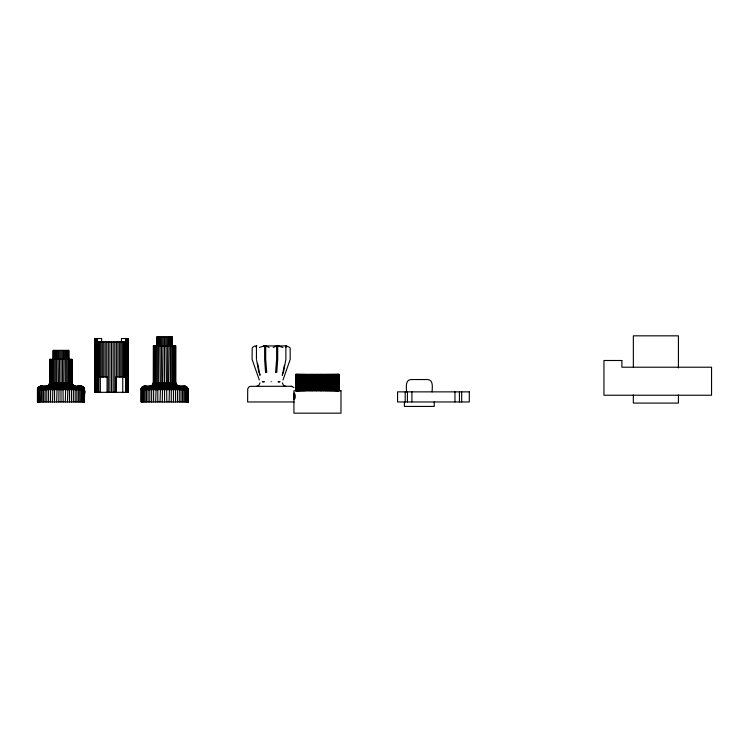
<?xml version="1.0" encoding="UTF-8"?>
<svg xmlns="http://www.w3.org/2000/svg" width="749" height="749" viewBox="0 0 749 749"><rect width="100%" height="100%" fill="white"/><g stroke="black" fill="none" stroke-linecap="round" stroke-linejoin="round"><path stroke-width="1.12" d="M84.188 394.32C84.927 391.371 85.114 386.4 81.004 386.269C87.174 388.141 83.514 396.989 84.422 401.96C82.662 397.391 88.082 386.315 80.106 386.269L81.753 386.999L82.858 388.881L82.933 401.96M80.405 386.269C86.669 384.19 83.86 401.314 84.337 388.881L37.534 388.881L37.45 389.63L37.45 401.96L84.525 401.96L84.347 397.073L84.197 398.58M141.43 388.881L142.591 386.999L144.482 386.269L142.282 386.999L141.102 388.881L141.074 401.96L188.074 401.96C187.091 396.951 190.555 387.963 184.273 386.269L186.548 387.533M171.278 401.96L171.278 389.63L171.793 388.881L170.781 386.269L185.462 386.353L186.81 386.999L188.074 389.63L187.746 401.96L187.662 388.881M84.122 401.96L84.122 389.63L84.422 401.96L84.122 389.63L82.427 386.999L80.658 386.269L82.25 386.596L83.794 388.169M84.422 401.96L84.394 396.83M185.368 386.999C181.53 385.023 187.681 387.617 187.522 389.63L188.018 401.96L187.943 397.466M187.653 398.328L188.065 398.084L188.074 401.96L187.531 397.363L187.859 397.738M84.253 393.431L84.44 388.881L84.365 394.508L84.085 388.881M187.887 397.419L187.999 388.881L141.102 388.881L141.402 388.169L187.746 388.169L184.713 386.269M84.384 393.431L84.356 393.955L84.431 388.881M187.634 396.006L187.905 401.96L187.99 397.906M175.2 345.916L175.2 382.908L176.408 385.538L178.777 386.269L176.727 385.538L175.575 383.657L175.584 345.916M187.662 397.616L187.933 388.881M187.484 388.881L187.924 394.545L187.868 388.881L188.074 389.63L187.877 394.77L187.615 388.169L186.061 386.596L184.61 386.269L187.419 388.169M144.37 386.269L141.804 387.533L141.074 389.63L188.074 389.63L188.018 393L187.868 388.881M187.756 394.189L188.018 389.63L187.784 393.749M187.746 401.96L187.625 393.122M84.309 395.856L84.403 397.691M276.727 372.599L277.701 359.37L277.701 345.916M52.486 401.96L52.945 386.999L53.432 386.353L60.987 386.269M59.489 359.37L59.293 386.269M71.445 359.37L71.52 383.657L72.625 385.538L74.947 386.269L73.271 385.538L72.11 383.657L72.185 359.37L49.78 359.37M155.67 401.96L156.148 386.999L156.653 386.353L164.546 386.269M162.982 345.916L162.758 386.269M49.303 386.269L50.979 385.538L51.924 383.657L51.962 359.37M151.504 386.269L153.376 385.538L154.434 383.657L154.472 345.916M153.395 345.916L153.302 383.657L152.262 385.538L150.315 386.269L152.44 385.538L153.882 382.908L153.882 345.916M54.04 359.37L54.04 382.908C54.031 390.285 42.496 382.374 42.206 389.63L42.206 401.96M52.926 359.37L52.87 383.657L51.559 385.932L49.902 386.184M58.029 359.37L58.235 385.005L57.626 386.269L52.421 386.184M156.213 345.916L156.148 383.657L154.8 385.932L152.169 386.184M161.456 345.916L161.793 383.657L160.988 386.269M155.249 345.916L155.249 382.908L154.64 385.005L153.086 386.184M50.529 359.37L50.529 382.908L49.041 385.538L46.635 386.269L48.704 385.538L49.752 383.657L49.837 359.37M279.433 381.718L277.982 381.784L280.051 381.784L279.461 381.484M37.853 401.96L37.937 388.881L39.098 386.999L41.317 386.269L39.566 386.999L38.433 388.881L38.349 401.96M143.724 386.999L145.362 386.269L143.368 386.999L142.244 388.881L142.16 401.96M143.059 386.999L144.81 386.269L142.759 386.999L141.608 388.881L141.561 401.96M153.667 382.908L152.787 385.005L150.146 386.269L152.356 385.538L153.667 382.908L153.667 345.916M41.055 386.999C45.024 385.361 36.008 386.297 37.553 389.63L37.553 401.96M50.08 359.37L50.005 383.657L48.854 385.538L46.635 386.269L48.573 385.538L49.78 382.908L72.185 382.908L72.868 385.005L75.331 386.269L73.121 385.538L71.97 383.657L71.885 359.37M74.432 386.184L74.947 386.269L72.391 385.005L71.689 382.908L71.689 359.37M178.777 386.269L176.343 385.005L175.743 382.908L153.339 382.908L153.011 384.368L151.504 385.932M252.179 348.098L252.104 359.37L259.323 379.986M153.339 382.908L153.255 383.657L175.828 383.657L176.961 385.538L178.945 386.269L177.007 385.538L152.075 385.538L150.146 386.269M56.615 359.37L56.615 382.908L57.121 383.657L56.006 386.269M67.429 401.96L67.897 388.881L66.933 386.269L74.366 386.269L72.438 385.538L71.445 382.908L71.801 383.657M187.812 393.347L188.018 389.63L187.493 393.571L187.905 401.96L187.568 397.391M275.566 372.599L276.624 359.37L276.624 345.916M159.986 345.916L160.37 384.368L159.284 386.269L154.275 386.184M52.486 389.63L51.878 388.881L52.13 387.533L53.432 386.353M155.67 389.63L155.006 388.881L155.268 387.533L156.653 386.353M259.978 382.908L258.695 385.538L256.598 386.269M39.042 401.96L39.154 388.881L40.259 386.999L41.86 386.269L40.689 386.999M55.595 386.184L56.615 382.908L54.443 386.269M47.234 386.184L46.438 386.269L48.535 385.538L49.837 382.908L48.704 385.538L46.438 386.269L78.252 386.596L79.703 388.881L79.769 401.96M158.919 386.184L159.986 382.908L157.655 386.269M48.591 401.96L48.591 389.63L51.335 386.269M283.44 372.599L285.875 359.37L285.875 345.916M84.487 392.691L84.422 389.63L84.515 392.392M151.644 401.96L151.644 389.63L152.815 388.881L153.723 386.596L156.335 386.269M84.3 394.377L84.422 389.63L84.506 392.298M284.405 365.231L282.326 375.305L282.888 373.058M55.332 350.401L55.276 382.908L54.134 385.538L52.982 386.269M46.803 401.96L46.803 389.63L49.621 386.269M158.601 345.916L158.601 382.908L157.337 385.538L156.129 386.269M142.965 401.96L142.965 389.63C142.085 387.355 148.087 385.136 144.576 386.999M149.809 401.96L149.809 389.63L151.832 386.596L154.453 386.269M63.159 401.96L62.991 386.269M42.047 386.999C45.605 385.473 36.242 385.978 37.553 389.63L37.544 388.881M45.127 401.96L45.127 389.63L46.672 386.999L48.02 386.269M148.105 401.96L148.105 389.63L150.072 386.596L152.684 386.269M157.356 336.956L157.337 382.908L156.138 385.538L154.725 386.269M166.812 401.96L166.653 386.269M263.479 381.484L262.272 381.784L264.341 381.784L263.573 381.718M43.592 401.96L43.592 389.63L45.043 386.999L46.541 386.269M146.551 401.96L146.551 389.63L148.471 386.596L151.045 386.269M59.059 386.353L58.815 401.96M39.922 401.96L39.922 389.63L41.167 386.999L43.03 386.269M43.199 386.353L44.603 386.269L41.832 387.533L41.289 388.881L42.206 389.63L43.573 386.999L45.212 386.269M162.524 386.353L162.271 401.96M145.175 401.96L145.175 389.63L147.038 386.596L149.547 386.269M188.018 389.63L187.999 392.832M51.157 359.37L51.204 383.657L50.183 385.538L47.561 386.999L46.803 389.63L45.914 388.881M143.977 401.96L143.977 389.63C143.284 387.514 148.882 385.089 145.624 386.999M50.614 383.657L49.537 385.538L47.608 386.269L49.35 385.538L50.529 382.908L50.614 383.657L51.157 382.908M153.882 382.908L153.283 385.005L150.802 386.269M283 379.977L290.209 359.37L290.144 348.107M141.645 388.881L141.889 388.169M187.756 397.934L187.943 396.745M84.384 398.356L84.337 398.58M40.98 401.96L41.289 388.881M65.313 401.96L65.631 388.881L64.985 386.269M169.068 401.96L169.424 388.881L168.74 386.269M66.642 350.401L66.698 382.908L67.841 385.538L68.992 386.269L64.348 386.269L63.74 385.005L63.946 359.37M187.84 398.562L188.065 398.084M188.046 392.691L188.055 392.326M187.924 396.258L187.709 397.391M187.793 398.328L188.046 397.859L188.074 401.96M57.139 386.353L56.662 401.96M160.52 386.353L160.024 401.96M80.995 401.96L80.995 389.63C81.622 387.121 76.454 385.698 80.499 386.353C77.98 385.782 83.12 387.673 82.053 389.63L82.053 401.96M285.809 347.508L286.268 346.525L285.753 345.916M38.368 388.169L39.894 386.596L41.317 386.269M153.142 384.368L152.141 385.538M37.965 388.169L39.519 386.596L41.569 386.269L40.259 386.999M152.075 385.538L153.049 384.368M171.746 345.916L171.746 382.908L172.944 385.538L174.358 386.269L169.536 386.184L168.712 384.368L169.105 345.916M65.968 386.269L64.845 383.657L65.36 382.908L65.36 359.37M57.336 386.184L58.029 382.908L57.121 383.657M153.891 383.657L154.472 382.908M55.257 386.353L54.565 388.881L54.546 401.96M171.437 386.269L170.444 385.538L169.883 383.657L170.482 382.908L170.482 345.916M68.824 386.269L70.097 388.881L69.488 389.63L69.488 401.96M158.563 386.353L157.842 388.881L157.814 401.96M67.522 386.269L66.165 384.368L66.698 382.908L68.028 386.184M252.497 347.508L254.276 346.188L256.898 345.916M176.689 386.269L174.938 385.538L173.955 383.657L174.62 382.908L174.62 345.916M172.747 386.269L174.086 388.881L173.422 389.63L173.422 401.96M172.963 386.269L171.212 384.368L171.746 382.908L172.223 385.005L173.431 386.184M175.612 386.269L174.011 385.538L173.122 383.657L173.834 382.908L173.834 345.916M172.148 383.657L172.869 382.908L172.869 345.916M70.631 386.269L71.632 386.999L72.204 388.881L71.473 389.63L71.473 401.96M67.195 383.657L67.934 382.908L67.934 359.37M47.168 386.184L49.106 385.005L50.08 382.908L50.164 383.657M141.87 387.533L144.482 386.269L142.432 386.999L141.261 388.881L141.177 401.96M51.204 383.657L51.962 382.908M174.629 386.269L175.678 386.999L176.268 388.881L175.481 389.63L175.481 401.96M70.097 388.881L71.473 389.63C72.222 386.55 68.44 386.287 68.243 383.657L69.039 382.908L69.039 359.37M71.586 386.269L70.06 385.538L69.198 383.657L70.013 382.908L70.013 359.37M45.839 386.999L47.262 386.269M154.434 383.657L155.249 382.908M72.353 386.269L73.533 386.999L74.198 388.881L73.374 389.63L73.374 401.96M176.399 386.269L177.635 386.999L178.328 388.881L177.438 389.63L177.438 401.96M74.432 386.353L76.061 388.881L75.172 389.63L75.172 401.96M44.285 386.999L45.858 386.269M72.11 383.657L72.035 382.908C72.007 386.887 77.512 385.22 77.774 388.881L76.838 389.63L76.838 401.96M76.754 386.269L78.402 386.999L79.319 388.881L78.383 389.63L78.383 401.96M53.151 386.269L51.662 386.353L50.642 388.169L50.492 401.96M175.641 384.368L179.442 386.999L180.237 388.881L179.283 389.63L179.283 401.96M42.908 386.999L44.294 386.353M180.855 386.999C177.981 385.276 182.391 387.111 181.97 388.881L180.986 389.63L180.986 401.96M160.464 383.657L161.456 382.908M154.818 386.353L153.648 388.881L153.611 401.96M51.924 383.657L52.926 382.908M41.701 386.999L43.517 386.269M271.157 381.587L271.157 381.784M53.947 386.184L55.276 382.908L55.922 383.657M58.385 383.657L59.489 382.908M49.968 386.353L48.591 389.63L47.777 388.881M39.875 386.999L41.86 386.269M157.215 386.184L158.601 382.908L159.2 383.657M142.797 386.999L143.424 386.596M153.077 386.353L152.047 387.533L151.644 389.63L150.755 388.881M169.808 386.269L164.546 386.184M161.793 383.657L162.982 382.908M273.207 347.508L276.418 345.916M59.677 383.657L60.987 382.908M64.348 386.269L60.987 386.184M151.438 386.353L150.268 387.533L149.809 389.63L148.854 388.881M155.661 386.184L156.869 385.005L157.337 382.908L158.02 383.657M259.416 347.508L264.013 345.916M51.878 388.881L50.492 389.63L49.771 388.881M163.16 383.657L164.546 382.908M155.006 388.881L153.611 389.63L152.815 388.881M46.887 386.353L45.623 387.533L45.127 389.63L44.2 388.881M78.776 386.353L77.362 386.269L79.712 386.353M149.931 386.353L148.62 387.533L148.105 389.63L147.113 388.881M45.52 386.353L44.135 387.533L43.592 389.63L42.646 388.881M148.555 386.353L147.113 387.533L146.551 389.63L145.568 388.881M151.729 386.184L150.53 386.269L152.384 385.932M150.933 386.184L150.034 386.269L179.048 386.269L178.159 386.184M256.57 345.916L256.055 346.525L256.514 347.508M75.424 386.269L73.954 386.269M47.543 386.184L47.028 386.269L48.086 386.184M40.418 386.353L81.847 386.353M143.771 386.353L145.362 386.269L144.36 386.353M150.727 386.184L149.978 386.269L179.105 386.269L178.29 386.184M40.062 386.353L40.867 386.269M40.156 386.353L40.97 386.269M149.978 386.269L150.802 386.184M144.482 386.269L143.63 386.353L185.462 386.353M143.92 386.353L144.81 386.269M41.476 386.353L42.599 386.269M144.978 386.353L146.111 386.269M145.793 386.353L147.076 386.269M146.776 386.353L148.227 386.269M153.339 345.916L175.743 345.916L175.706 383.657L177.504 385.932M263.592 345.916L286.539 345.916L289.826 347.508M49.696 383.657L72.26 383.657L72.138 382.908L72.222 383.657M49.453 384.368L72.503 384.368M153.011 384.368L176.081 384.368M49.05 385.005L72.906 385.005M152.609 385.005L176.483 385.005L177.007 385.538L175.584 382.908L176.034 384.368M48.516 385.538L73.439 385.538M47.88 385.932L74.076 385.932M293.954 387.533L291.305 386.269L250.241 386.353L248.893 386.999L247.713 388.881L247.629 401.96L294.17 401.96M292.054 386.353L291.305 386.269M82.615 386.596L38.723 386.999L83.251 386.999L83.691 387.533M142.919 386.596L186.173 386.596M142.282 386.999L186.81 386.999M38.18 387.533L83.785 387.533M141.748 387.533L187.344 387.533M37.787 388.169L84.188 388.169M37.45 389.63L84.525 389.63M187.887 396.596L187.905 397.073M179.311 386.999L178.047 386.269L179.863 386.353M77.774 388.881L78.383 389.63L77.447 386.999L74.703 386.269L76.351 387.533L76.838 389.63L76.061 388.881M179.535 386.269L182.241 386.999M77.681 386.353L76.445 386.353M70.013 382.908L71.024 385.538L74.404 386.999L75.172 389.63L74.198 388.881M183.458 386.999L181.164 386.353M174.62 382.908L175.753 385.538L178.281 386.269L177.691 386.184M182.316 386.353L184.507 386.999M70.818 359.37L70.883 383.657L71.923 385.538L74.366 386.269M183.299 386.353L184.104 386.353M278.31 345.916L282.907 347.508M184.273 386.269L185.162 386.353M81.107 386.269L81.903 386.353M285.725 386.269L283.628 385.538L282.345 382.908M184.61 386.269L185.349 386.353M81.004 386.269L83.158 386.999M80.106 386.269L81.594 386.353M74.6 386.184L75.331 386.269M80.658 386.269L83.214 387.533M74.947 386.269L72.428 385.005M178.356 386.184L179.048 386.269M182.971 386.269L184.956 386.999L186.042 388.881L186.117 401.96M79.375 386.269L81.285 386.999M182.016 386.269L183.833 386.999M78.458 386.269L80.274 386.999M176.97 386.184L177.588 386.269M51.054 386.184L51.625 386.269M72.11 386.184L72.672 386.269M84.085 392.42L84.422 389.63M178.047 386.269L178.543 386.353M73.102 386.184L73.608 386.269M265.895 345.916L269.106 347.508M164.546 388.881L166.812 389.63M60.987 388.881L63.159 389.63M166.999 388.881L169.068 389.63M80.817 386.353L82.1 386.999M63.319 388.881L65.313 389.63M176.614 385.932L177.27 386.184M183.72 386.353L184.891 386.999M72.878 385.932L73.524 386.184M182.831 386.353L185.04 388.881L185.115 401.96M169.424 388.881L171.278 389.63M65.631 388.881L67.429 389.63M181.764 386.353L183.842 388.881L183.917 401.96M180.537 386.353L182.466 388.881L182.531 401.96M171.793 388.881L173.422 389.63L172.429 386.353M67.897 388.881L69.488 389.63L68.543 386.353M179.161 386.353L180.472 387.533L180.986 389.63L180.237 388.881M174.086 388.881L175.481 389.63L174.264 386.353M177.644 386.353L178.824 387.533L179.283 389.63L178.328 388.881M176.006 386.353L177.036 387.533L177.438 389.63L176.268 388.881M72.204 388.881L73.374 389.63L71.998 386.353M81.791 386.596L82.409 386.999M171.867 386.184L170.482 382.908L171.072 383.657M62.476 359.37L62.476 382.908L63.59 383.657M167.636 345.916L167.636 382.908L168.619 383.657M144.239 388.881L145.175 389.63M64.845 383.657L63.946 382.908L64.639 386.184M170.163 386.184L169.105 382.908L169.883 383.657M40.118 388.881L40.98 389.63M143.115 388.881L143.977 389.63M66.38 386.184L65.36 382.908L66.052 383.657M82.858 388.881L83.626 389.63L83.626 401.96M39.154 388.881L39.922 389.63M54.04 382.908L54.78 383.657M142.244 388.881L142.965 389.63M156.213 382.908L156.934 383.657M175.538 385.005L176.034 385.538M38.433 388.881L39.042 389.63M168.356 386.184L167.636 382.908M181.97 388.881L182.531 389.63M70.818 382.908L71.352 383.657M79.319 388.881L79.769 389.63M187.456 392.944L187.943 393.937L187.905 389.63L187.98 393.375M175.2 382.908L175.575 383.657M67.934 382.908L68.243 383.657M166.465 386.184L166.1 345.916M62.832 386.184L62.476 382.908M83.607 388.169L83.851 388.881M172.869 382.908L173.122 383.657M259.472 373.152L259.987 375.305L257.572 363.274M69.039 382.908L69.198 383.657M256.645 360.344L258.882 372.599M37.712 388.881L37.853 389.63M173.834 382.908L173.955 383.657M266.747 372.599L265.698 359.37L265.698 345.916M71.689 382.908L71.773 383.657M186.847 388.881L186.932 401.96M83.56 388.881L83.626 389.63M187.924 394.545L187.522 389.63L187.522 401.96M265.595 372.599L264.622 359.37L264.622 345.916M153.517 383.657L153.508 345.916M678.416 367.937L678.416 335.833L633.354 335.833L633.354 367.141M678.416 394.966L678.416 403.084L633.354 403.084L633.354 394.966M461.674 391.867L461.674 401.96M459.437 391.867L459.437 401.96M454.952 391.867L454.952 401.96M434.233 401.96L434.233 406.445L404.423 406.445L404.423 401.96M432.107 391.867C432.145 387.926 433.746 379.874 427.623 379.546L411.042 379.546C404.919 379.874 406.52 387.926 406.557 391.867M411.913 391.867L411.913 401.96M407.437 391.867L407.437 401.96M405.19 391.867L405.19 401.96M339.091 374.388L339.138 390.753L339.194 374.388L295.705 374.388L295.761 390.753M338.932 374.388L338.969 390.753M338.782 374.388L338.782 390.753M338.258 374.388L338.295 390.753M338.042 374.388L338.042 390.753M337.902 374.388L337.902 390.753M337.687 374.388L337.687 390.753M337.546 374.388L337.546 390.753M337.331 374.388L337.331 390.753M337.078 374.388L337.078 390.753M336.881 374.388L336.881 390.753M336.629 374.388L336.629 390.753M336.432 374.388L336.432 390.753M336.076 374.388L336.076 390.753M335.889 374.388L335.889 390.753M335.533 374.388L335.533 390.753M335.346 374.388L335.346 390.753M334.897 374.388L334.897 390.753M334.709 374.388L334.709 390.753M334.269 374.388L334.269 390.753M334.082 374.388L334.082 390.753M333.539 374.388L333.539 390.753M333.38 374.388L333.38 390.753M332.837 374.388L332.837 390.753M332.668 374.388L332.668 390.753M332.032 374.388L332.032 390.753M331.882 374.388L331.882 390.753M331.255 374.388L331.255 390.753M331.105 374.388L331.105 390.753M330.384 374.388L330.384 390.753M330.253 374.388L330.253 390.753M329.541 374.388L329.541 390.753M329.41 374.388L329.41 390.753M328.614 374.388L328.614 390.753M328.502 374.388L328.502 390.753M327.706 374.388L327.706 390.753M327.594 374.388L327.594 390.753M326.733 374.388L326.733 390.753M326.639 374.388L326.639 390.753M325.778 374.388L325.778 390.753M325.684 374.388L325.684 390.753M324.766 374.388L324.692 390.753M323.774 374.388L323.774 390.753M323.699 374.388L323.699 390.753M322.725 374.388L322.669 390.753M321.705 374.388L321.705 390.753M321.649 374.388L321.649 390.753M320.638 374.388L320.638 390.753M320.6 374.388L320.6 390.753M319.561 374.388L319.589 390.753M318.503 374.388L318.512 390.753M317.454 374.388L317.464 390.753M316.396 374.388L316.396 390.753M316.387 374.388L316.387 390.753M315.338 374.388L315.329 390.753M314.299 374.388L314.262 390.753M313.222 374.388L313.251 390.753M312.23 374.388L312.23 390.753M312.174 374.388L312.174 390.753M311.153 374.388L311.2 390.753M310.208 374.388L310.208 390.753M310.133 374.388L310.133 390.753M309.215 374.388L309.14 390.753M308.167 374.388L308.26 390.753M307.212 374.388L307.305 390.753M306.285 374.388L306.397 390.753M305.498 374.388L305.498 390.753M305.377 374.388L305.377 390.753M304.646 374.388L304.646 390.753M304.515 374.388L304.515 390.753M303.804 374.388L303.804 390.753M303.663 374.388L303.663 390.753M303.017 374.388L303.017 390.753M302.868 374.388L302.868 390.753M302.231 374.388L302.231 390.753M302.081 374.388L302.081 390.753M301.529 374.388L301.529 390.753M301.36 374.388L301.36 390.753M300.817 374.388L300.817 390.753M300.649 374.388L300.649 390.753M300.19 374.388L300.19 390.753M300.012 374.388L300.012 390.753M299.563 374.388L299.563 390.753M299.375 374.388L299.375 390.753M299.02 374.388L299.02 390.753M298.823 374.388L298.823 390.753M298.477 374.388L298.477 390.753M298.28 374.388L298.28 390.753M298.018 374.388L298.018 390.753M297.821 374.388L297.821 390.753M297.568 374.388L297.568 390.753M297.372 374.388L297.372 390.753M297.213 374.388L297.213 390.753M297.007 374.388L297.007 390.753M296.857 374.388L296.857 390.753M296.604 374.388L296.651 390.753M296.389 374.388L296.389 390.753M296.127 374.388L296.192 390.753M295.967 374.388L296.033 390.753M295.808 374.388L295.93 390.753M256.448 345.916L256.448 359.37M172.364 345.916L172.364 336.956L156.728 336.956L156.728 345.916M172.148 336.956L172.148 345.916M171.727 336.956L171.727 345.916M171.109 336.956L171.109 345.916M170.313 336.956L170.313 345.916M169.358 336.956L169.358 345.916M168.282 336.956L168.282 345.916M167.093 336.956L167.093 345.916M165.838 336.956L165.838 345.916M164.546 336.956L164.546 401.96M163.254 336.956L163.254 345.916M161.999 336.956L161.999 345.916M160.81 336.956L160.81 345.916M159.724 336.956L159.724 345.916M158.769 336.956L158.769 345.916M157.973 336.956L157.973 345.916M156.934 336.956L156.934 345.916M128.051 338.52L128.051 392.317M127.817 338.52L127.817 392.317M127.424 338.52L127.424 392.317M126.871 338.52L126.871 392.317M126.178 338.52L126.178 392.317M125.898 338.52L125.898 341.89L97.192 341.89L97.192 338.52M125.523 392.317L125.523 376.625L116.029 376.625L116.029 392.317M125.336 341.89L125.336 377.421M124.371 341.89L124.371 377.421M123.276 341.89L123.276 377.421M122.752 376.625L122.752 392.317M122.068 341.89L122.068 377.421M121.45 341.89L121.45 338.52L128.135 338.52L128.135 392.317L94.954 392.317L94.954 338.52L101.649 338.52L101.649 341.89M120.758 341.89L120.758 377.421M119.363 341.89L119.363 377.421M117.893 341.89L117.893 377.421M116.357 341.89L116.423 392.317M114.784 341.89L114.784 392.317M113.174 341.89L113.174 392.317M111.545 341.89L111.545 392.317M109.916 341.89L109.916 392.317M108.315 341.89L108.315 392.317M107.06 392.317L107.06 376.625L98.55 376.625L98.55 392.317M106.733 341.89L106.733 377.421M105.197 341.89L105.197 377.421M103.727 341.89L103.727 377.421M102.332 341.89L102.332 377.421M101.021 341.89L101.021 377.421M100.338 376.625L100.338 392.317M99.814 341.89L99.814 377.421M98.728 341.89L98.728 392.317M97.754 341.89L97.754 392.317M96.921 338.52L96.921 392.317M96.218 338.52L96.218 392.317M95.675 338.52L95.675 392.317M95.282 338.52L95.282 392.317M95.039 338.52L95.039 392.317M68.824 359.37L68.777 350.401L53.151 350.401L53.151 359.37M68.674 350.401L68.674 359.37M68.524 350.401L68.524 359.37M68.075 350.401L68.075 359.37M67.438 350.401L67.438 359.37M65.697 350.401L65.697 359.37M64.629 350.401L64.629 359.37M63.468 350.401L63.468 359.37M62.242 350.401L62.242 359.37M60.987 350.401L60.987 401.96M59.723 350.401L59.723 359.37M58.497 350.401L58.497 359.37M57.336 350.401L57.336 359.37M56.269 350.401L56.269 359.37M54.527 350.401L54.527 359.37M53.9 350.401L53.9 359.37M53.451 350.401L53.451 359.37M53.301 350.401L53.198 359.37M49.93 359.37L49.93 382.908M293.983 395.509L294.029 398.655A3.277 0.477 -90 0 0 294.366 399.601L295.097 397.981A3.239 1.086 -90 0 0 295.097 394.723L294.366 393.103A3.277 0.477 -90 0 0 294.029 394.011L293.983 395.509M153.395 382.908L153.302 383.657L153.395 382.908M621.885 360.494L603.956 360.494L603.956 395.238L711.55 395.238L711.55 367.216L621.885 367.216L621.885 360.494M340.982 390.753L293.917 390.753L293.917 413.167L340.982 413.167L340.982 390.753M469.295 391.867L397.569 391.867L397.569 401.96L469.295 401.96L469.295 391.867M175.828 383.657L175.687 382.908L175.79 383.657M338.557 390.753L338.557 374.388L338.52 390.753"/></g></svg>
